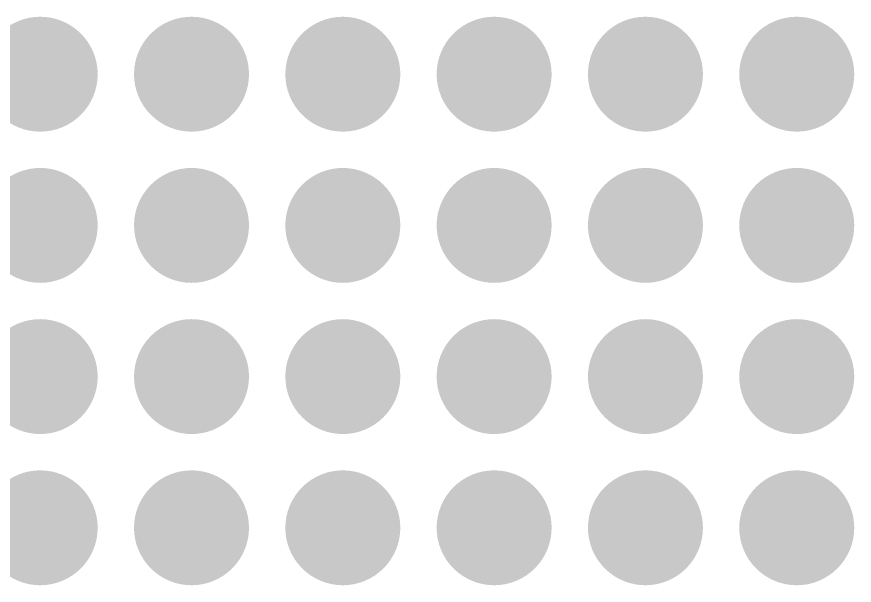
# Model space of a CAD drawing. Extents: x -0.1 to 68.7, y -0.4 to 53.6.
# Drawn here: x 30.09 to 44.15, y 30.78 to 40.34 of the extents above; entities that cross this region are included whole.
import ezdxf

# ---------------------------------------------------------------- set-up
doc = ezdxf.new("R2010")
doc.units = 0
doc.layers.add('18', color=110, linetype='CONTINUOUS')

# ---------------------------------------------------------------- blocks, each defined once
blk = doc.blocks.new('ROUNDV')
at = {"const_width": 0.5}
blk.add_lwpolyline([(0, -0.25, 1), (0, 0.25, 1), (0, -0.25)], format="xyb", dxfattribs=at)

msp = doc.modelspace()

# ---------------------------------------------------------------- block references
at = {"layer": '18', "xscale": 1.9304, "yscale": 1.9304}
for p in [(30.48, 39.37), (30.48, 39.37), (33.02, 39.37), (33.02, 39.37), (35.56, 39.37), (35.56, 39.37), (38.1, 39.37), (38.1, 39.37), (40.64, 39.37), (40.64, 39.37), (43.18, 39.37), (43.18, 39.37), (30.48, 36.83), (30.48, 36.83), (33.02, 36.83), (33.02, 36.83), (35.56, 36.83), (35.56, 36.83), (38.1, 36.83), (38.1, 36.83), (40.64, 36.83), (40.64, 36.83), (43.18, 36.83), (43.18, 36.83), (30.48, 34.29), (30.48, 34.29), (33.02, 34.29), (33.02, 34.29), (35.56, 34.29), (35.56, 34.29), (38.1, 34.29), (38.1, 34.29), (40.64, 34.29), (40.64, 34.29), (43.18, 34.29), (43.18, 34.29), (30.48, 31.75), (30.48, 31.75), (33.02, 31.75), (33.02, 31.75), (35.56, 31.75), (35.56, 31.75), (38.1, 31.75), (38.1, 31.75), (40.64, 31.75), (40.64, 31.75), (43.18, 31.75), (43.18, 31.75)]:
    msp.add_blockref('ROUNDV', p, dxfattribs=at)

doc.saveas('drawing.dxf')
